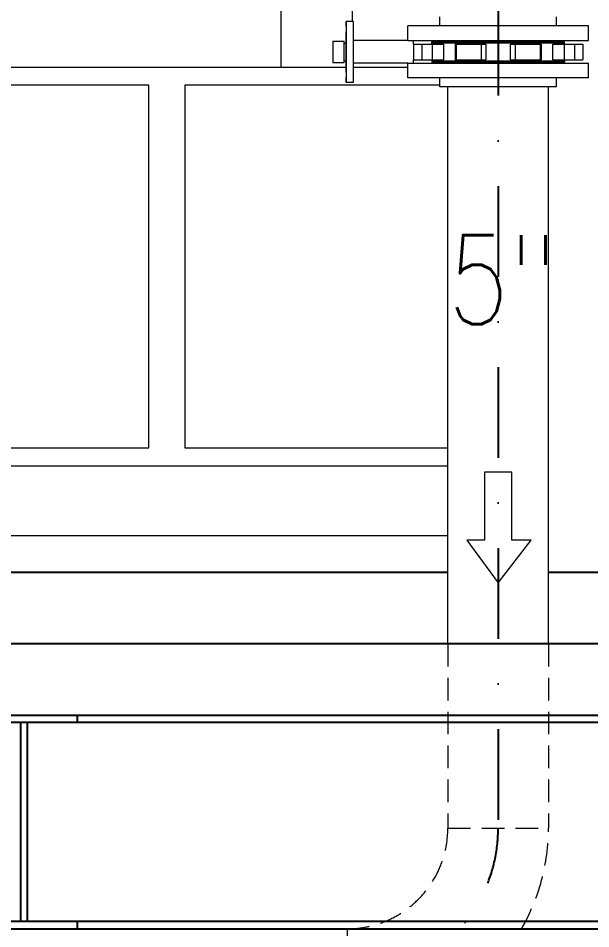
# Model space of a CAD drawing. Header units: millimetres. Extents: x -312439 to 477422, y -331570 to 212570.
# Drawn here: x 349678 to 350482, y 185814 to 187092 of the extents above; entities that cross this region are included whole.
import ezdxf

# ---------------------------------------------------------------- set-up
doc = ezdxf.new("R2010")
doc.units = ezdxf.units.MM
doc.linetypes.add('DASHDOT', pattern=[25.4, 12.7, -6.35, 0, -6.35])
doc.linetypes.add('HIDDEN', pattern=[9.525, 6.35, -3.175])
doc.layers.add('ARCONDTEXTO', color=4, linetype='Continuous')
doc.styles.add('ROMANS', font='romans.shx', dxfattribs={"height": 187.5})

msp = doc.modelspace()

# ---------------------------------------------------------------- linework, layer by layer
at = {"color": 3, "linetype": 'Continuous', "lineweight": 0, "extrusion": (0, 1, 0)}
for p, q in [((350046.707, 188149.629, 0), (350046.707, 187023.055, 0)), ((350146.707, 188065.775, 0), (350146.707, 187087.693, 0)), ((350138.123, 187023.055, 0), (349408.261, 187023.055, 0)), ((349861.323, 186998.055, 0), (349399.472, 186998.055, 0)), ((349861.323, 186488.897, 0), (349861.323, 186998.055, 0)), ((350269.853, 186998.055, 0), (349911.796, 186998.055, 0)), ((349911.796, 186998.055, 0), (349911.796, 186488.897, 0)), ((349436.601, 186488.897, 0), (349861.323, 186488.897, 0)), ((349911.796, 186488.897, 0), (350281.203, 186488.897, 0)), ((349576.807, 186463.897, 0), (350281.203, 186463.897, 0)), ((350281.203, 186365.536, 0), (349576.807, 186365.536, 0))]:
    msp.add_line(p, q, dxfattribs=at)
at = {"color": 6, "linetype": 'DASHDOT', "ltscale": 10}
msp.add_line((350351.853, 187872.75, 0), (350351.853, 185955.197, 0), dxfattribs=at)
at = {"color": 5, "linetype": 'Continuous', "lineweight": 0, "extrusion": (0, 1, 0)}
for p, q in [((350269.853, 187081.324, 0), (350269.853, 187094.024, 0)), ((350433.853, 187081.324, 0), (350433.853, 187094.024, 0)), ((350148.446, 187087.693, 0), (350138.445, 187087.693, 0)), ((350478.853, 187081.324, 0), (350224.853, 187081.324, 0)), ((350224.853, 187060.727, 0), (350224.853, 187081.324, 0)), ((350478.853, 187060.724, 0), (350478.853, 187081.324, 0)), ((350119.552, 187059.829, 0), (350119.552, 187029.82, 0)), ((350119.552, 187059.829, 0), (350135.422, 187059.829, 0)), ((350135.422, 187029.82, 0), (350135.422, 187059.829, 0)), ((350135.422, 187057.107, 0), (350138.445, 187057.107, 0)), ((350138.445, 187032.542, 0), (350138.445, 187057.107, 0)), ((350224.853, 187060.727, 0), (350148.793, 187060.727, 0)), ((350224.853, 187060.724, 0), (350478.853, 187060.724, 0)), ((350233.074, 187055.924, 0), (350275.015, 187055.924, 0)), ((350233.074, 187055.924, 0), (350233.074, 187033.724, 0)), ((350244.803, 187055.924, 0), (350244.803, 187033.724, 0)), ((350258.853, 187059.124, 0), (350444.853, 187059.124, 0)), ((350258.853, 187055.924, 0), (350258.853, 187059.124, 0)), ((350258.853, 187057.524, 0), (350444.853, 187057.524, 0)), ((350259.345, 187055.924, 0), (350259.345, 187033.724, 0)), ((350275.015, 187055.924, 0), (350275.015, 187033.724, 0)), ((350291.523, 187055.924, 0), (350334.568, 187055.924, 0)), ((350291.523, 187055.924, 0), (350291.523, 187033.724, 0)), ((350292.969, 187055.924, 0), (350292.969, 187033.724, 0)), ((350328.077, 187055.924, 0), (350328.077, 187033.724, 0)), ((350334.568, 187055.924, 0), (350334.568, 187033.724, 0)), ((350369.138, 187033.724, 0), (350369.138, 187055.924, 0)), ((350369.138, 187055.924, 0), (350412.183, 187055.924, 0)), ((350375.629, 187055.924, 0), (350375.629, 187033.724, 0)), ((350410.737, 187055.924, 0), (350410.737, 187033.724, 0)), ((350412.183, 187055.924, 0), (350412.183, 187033.724, 0)), ((350421.49, 187060.724, 0), (350421.49, 187059.124, 0)), ((350428.691, 187033.724, 0), (350428.691, 187055.924, 0)), ((350428.691, 187055.924, 0), (350470.632, 187055.924, 0)), ((350444.361, 187055.924, 0), (350444.361, 187033.724, 0)), ((350444.853, 187055.924, 0), (350444.853, 187059.124, 0)), ((350458.903, 187055.924, 0), (350458.903, 187033.724, 0)), ((350470.632, 187055.924, 0), (350470.632, 187033.724, 0)), ((350119.552, 187029.82, 0), (350135.422, 187029.82, 0)), ((350135.422, 187032.542, 0), (350138.445, 187032.542, 0)), ((350224.853, 187028.922, 0), (350148.793, 187028.922, 0)), ((350224.853, 187028.924, 0), (350478.853, 187028.924, 0)), ((350224.853, 187008.324, 0), (350224.853, 187028.922, 0)), ((350233.074, 187033.724, 0), (350275.015, 187033.724, 0)), ((350258.853, 187033.724, 0), (350258.853, 187030.524, 0)), ((350258.853, 187032.124, 0), (350444.853, 187032.124, 0)), ((350258.853, 187030.524, 0), (350444.853, 187030.524, 0)), ((350291.523, 187033.724, 0), (350334.568, 187033.724, 0)), ((350369.138, 187033.724, 0), (350412.183, 187033.724, 0)), ((350421.49, 187030.524, 0), (350421.49, 187028.924, 0)), ((350428.691, 187033.724, 0), (350470.632, 187033.724, 0)), ((350444.853, 187033.724, 0), (350444.853, 187030.524, 0)), ((350478.853, 187008.324, 0), (350478.853, 187028.924, 0)), ((350224.853, 187023.055, 0), (350148.768, 187023.055, 0)), ((350148.446, 187001.956, 0), (350138.445, 187001.956, 0)), ((350478.853, 187008.324, 0), (350224.853, 187008.324, 0)), ((350269.853, 186995.624, 0), (350269.853, 187008.324, 0)), ((350433.853, 186995.624, 0), (350433.853, 187008.324, 0)), ((350433.853, 186995.624, 0), (350269.853, 186995.624, 0)), ((350281.203, 186213.897, 0), (350281.203, 186995.624, 0)), ((350422.503, 186213.897, 0), (350422.503, 186995.624, 0)), ((341758.512, 185813.897, 0), (352378.512, 185813.897, 0)), ((350139.903, 185813.897, 0), (350139.903, 185672.597, 0))]:
    msp.add_line(p, q, dxfattribs=at)
at = {"color": 4, "linetype": 'Continuous', "lineweight": 0}
for p, q in [((350332.676, 186454.838, 0), (350332.676, 186359.518, 0)), ((350371.03, 186454.838, 0), (350332.676, 186454.838, 0)), ((350371.03, 186359.518, 0), (350371.03, 186454.838, 0)), ((350307.999, 186359.518, 0), (350351.853, 186299.44, 0)), ((350332.676, 186359.518, 0), (350307.999, 186359.518, 0)), ((350351.853, 186299.44, 0), (350398.153, 186359.518, 0)), ((350398.153, 186359.518, 0), (350371.03, 186359.518, 0))]:
    msp.add_line(p, q, dxfattribs=at)
at = {"extrusion": (0, 1, 0)}
for p, q in [((350281.203, 186313.897, 0), (349576.807, 186313.897, 0)), ((351809.752, 186313.897, 0), (350422.503, 186313.897, 0)), ((352378.512, 186213.897, 0), (341758.512, 186213.897, 0))]:
    msp.add_line(p, q, dxfattribs=at)
at = {"color": 1, "linetype": 'Continuous', "extrusion": (-1.0019e-18, -8.79619e-33, -1)}
msp.add_line((352378.512, 186213.897, 0), (341758.512, 186213.897, 0), dxfattribs=at)
at = {"color": 1, "linetype": 'HIDDEN', "lineweight": 0, "ltscale": 5}
for p, q in [((350281.203, 186213.897, 0), (350281.203, 185955.197, 0)), ((350422.503, 186213.897, 0), (350422.503, 185955.197, 0)), ((350281.203, 185955.197, 0), (350422.503, 185955.197, 0))]:
    msp.add_line(p, q, dxfattribs=at)
at = {"color": 1, "linetype": 'Continuous', "extrusion": (0, 1, 0)}
for p, q in [((341758.512, 186113.897, 0), (352378.512, 186113.897, 0)), ((349761.012, 186103.897, 0), (349761.012, 186113.897, 0)), ((349681.012, 186103.897, 0), (349681.012, 185823.897, 0)), ((349691.012, 185823.897, 0), (349691.012, 186103.897, 0)), ((352378.512, 185823.897, 0), (341758.512, 185823.897, 0)), ((349761.012, 185813.897, 0), (349761.012, 185823.897, 0))]:
    msp.add_line(p, q, dxfattribs=at)
at = {"color": 1, "linetype": 'Continuous', "extrusion": (-1.30866e-18, -6.9466e-33, -1)}
for p, q in [((341758.512, 186103.897, 0), (352378.512, 186103.897, 0)), ((341758.512, 185813.897, 0), (352378.512, 185813.897, 0))]:
    msp.add_line(p, q, dxfattribs=at)
at = {"color": 1, "linetype": 'HIDDEN', "lineweight": 0, "ltscale": 5}
for radius, start, end in [(141.3, 270, 359.999901), (282.6, 330, 359.99995)]:
    msp.add_arc((350139.903, 185955.197, 0), radius, start, end, dxfattribs=at)
at = {"color": 6, "linetype": 'DASHDOT', "ltscale": 10}
msp.add_arc((350139.903, 185955.197, 0), 211.95, 270, 359.999901, dxfattribs=at)
at = {"color": 5, "linetype": 'Continuous', "lineweight": 0}
for centre, major_axis, start_param, end_param in [((350138.445, 187044.824, 0), (0, -42.869), 1.57079633, 4.42179214), ((350148.446, 187044.824, 0), (0, 42.869), 4.71238898, 6.28318531), ((350233.075, 187044.824, 0), (0, 15.903), 5.48497728, 6.26447929), ((350138.445, 187044.824, 0), (0, -42.869), 5.00298582, 7.85398163), ((350148.446, 187044.824, 0), (0, 42.869), 3.14159265, 4.71238898), ((350233.075, 187044.824, 0), (0, 15.903), 3.16029867, 3.93980068)]:
    msp.add_ellipse(centre, major_axis=major_axis, ratio=0.00871634, start_param=start_param, end_param=end_param, dxfattribs=at)

# ---------------------------------------------------------------- texts
at = {"layer": 'ARCONDTEXTO', "linetype": 'Continuous', "lineweight": -3, "style": 'ROMANS', "width": 0.8}
msp.add_text('5"', height=125, dxfattribs=at).set_placement((350281.203, 186662.647, 0))

doc.saveas('drawing.dxf')
